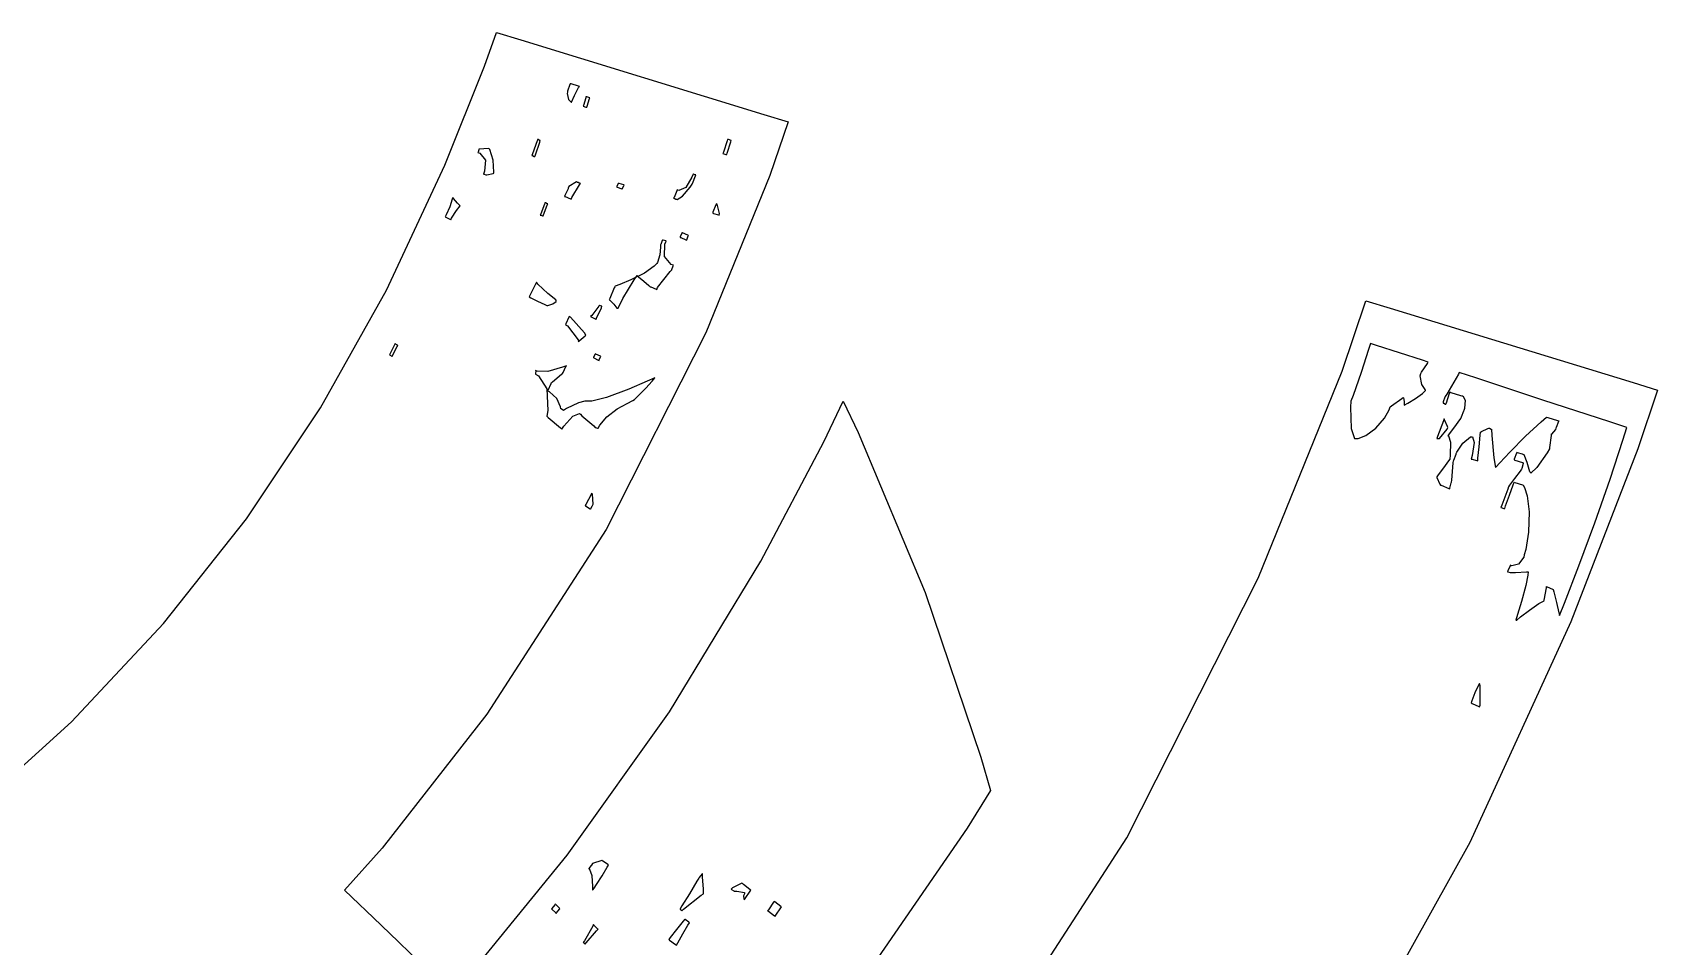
# Model space of a CAD drawing. Extents: x 46 to 308, y 59 to 295.
# Drawn here: x 219.4 to 281, y 119.9 to 154.6 of the extents above; entities that cross this region are included whole.
import ezdxf

# ---------------------------------------------------------------- set-up
doc = ezdxf.new("R2010")
doc.units = 0
doc.header["$MEASUREMENT"] = 0

msp = doc.modelspace()

# ---------------------------------------------------------------- linework, layer by layer
at = {"color": 7}
for points in [[(217.048, 124.938), (220.906, 128.443), (224.393, 132.167), (227.528, 136.124), (230.334, 140.328), (232.832, 144.792), (235.045, 149.528), (236.547, 153.283), (236.996, 154.553), (236.996, 154.553), (237.913, 154.27), (247.121, 151.448), (248.039, 151.165), (247.347, 149.137), (244.917, 143.171), (241.15, 135.727), (236.627, 128.728), (232.672, 123.656), (231.246, 122.061), (231.517, 121.801), (232.336, 121.018), (233.274, 120.117), (234.211, 119.209)], [(254.874, 114.791), (260.857, 124.041), (265.828, 133.882), (269.008, 141.726), (269.911, 144.392), (270.827, 144.111), (280.034, 141.288), (280.952, 141.005), (280.21, 138.783), (277.676, 132.221), (273.845, 123.865), (269.442, 115.944)], [(236.438, 119.417), (239.666, 123.392), (243.543, 128.822), (247.005, 134.523), (249.392, 139.044), (250.119, 140.582), (250.693, 139.401), (253.223, 133.342), (255.331, 127.106), (255.694, 125.835), (254.812, 124.416), (250.119, 117.595)]]:
    msp.add_lwpolyline(points, dxfattribs=at)
for points in [[(239.819, 151.907), (239.835, 151.916), (239.95, 152.167), (240.1, 152.472), (240.135, 152.506), (240.1, 152.516), (239.817, 152.604), (239.783, 152.612), (239.773, 152.586), (239.685, 152.33), (239.677, 152.294), (239.667, 152.242), (239.721, 152.009), (239.819, 151.907), (239.819, 151.907)], [(240.278, 151.765), (240.278, 151.765), (240.382, 151.73), (240.418, 151.73), (240.426, 151.766), (240.514, 152.049), (240.524, 152.083), (240.524, 152.083), (240.417, 152.117), (240.382, 152.117), (240.373, 152.073), (240.286, 151.792), (240.278, 151.765)], [(236.291, 150.001), (236.369, 149.975), (236.58, 149.716), (236.546, 149.295), (236.502, 149.189), (236.528, 149.189), (236.587, 149.155), (236.608, 149.155), (236.634, 149.164), (236.863, 149.217), (236.89, 149.225), (236.898, 149.261), (236.868, 149.71), (236.748, 150.125), (236.714, 150.143), (236.696, 150.152), (236.52, 150.143), (236.343, 150.134), (236.325, 150.143), (236.325, 150.108), (236.299, 150.019), (236.291, 150.001)], [(238.337, 149.895), (238.363, 149.895), (238.421, 149.86), (238.442, 149.86), (238.468, 149.922), (238.636, 150.399), (238.654, 150.46), (238.627, 150.46), (238.567, 150.496), (238.548, 150.496), (238.53, 150.443), (238.363, 149.957), (238.337, 149.895)], [(245.569, 149.967), (245.569, 149.967), (245.674, 149.931), (245.71, 149.931), (245.726, 149.984), (245.868, 150.408), (245.886, 150.46), (245.886, 150.46), (245.78, 150.496), (245.746, 150.496), (245.728, 150.443), (245.586, 150.02), (245.569, 149.967)], [(239.572, 148.343), (239.598, 148.335), (239.791, 148.247), (239.819, 148.237), (239.853, 148.299), (240.135, 148.776), (240.171, 148.836), (240.144, 148.836), (240.085, 148.872), (240.065, 148.872), (240.029, 148.89), (239.729, 148.714), (239.713, 148.66), (239.703, 148.634), (239.588, 148.379), (239.572, 148.343)], [(243.699, 148.273), (243.725, 148.273), (243.785, 148.237), (243.805, 148.237), (243.832, 148.229), (244.038, 148.349), (244.333, 148.697), (244.405, 148.802), (244.413, 148.838), (244.527, 149.12), (244.545, 149.155), (244.518, 149.155), (244.458, 149.189), (244.439, 149.189), (244.395, 149.067), (244.165, 148.679), (243.9, 148.573), (243.84, 148.59), (243.822, 148.555), (243.716, 148.308), (243.699, 148.273)], [(235.056, 147.567), (235.073, 147.559), (235.249, 147.471), (235.267, 147.461), (235.293, 147.515), (235.482, 147.806), (235.62, 147.99), (235.62, 147.99), (235.62, 147.99), (235.518, 148.083), (235.365, 148.263), (235.339, 148.307), (235.321, 148.237), (235.223, 147.952), (235.09, 147.647), (235.056, 147.567)], [(241.547, 148.696), (241.563, 148.688), (241.741, 148.635), (241.759, 148.626), (241.767, 148.644), (241.82, 148.758), (241.829, 148.766), (241.811, 148.776), (241.635, 148.828), (241.617, 148.836), (241.607, 148.828), (241.555, 148.714), (241.547, 148.696)], [(238.654, 147.638), (238.68, 147.638), (238.74, 147.602), (238.76, 147.602), (238.777, 147.646), (238.919, 148.016), (238.937, 148.06), (238.909, 148.06), (238.85, 148.096), (238.831, 148.096), (238.813, 148.052), (238.671, 147.682), (238.654, 147.638)], [(245.181, 147.708), (245.207, 147.7), (245.4, 147.647), (245.427, 147.638), (245.444, 147.691), (245.356, 148.044), (245.321, 148.06), (245.303, 148.026), (245.189, 147.744), (245.181, 147.708)], [(241.264, 144.427), (241.282, 144.418), (241.432, 144.256), (241.547, 144.11), (241.547, 144.11), (241.603, 144.11), (241.776, 144.476), (242.208, 145.178), (242.322, 145.344), (242.375, 145.3), (242.569, 145.133), (242.763, 144.966), (242.817, 144.921), (242.843, 144.913), (243.036, 144.825), (243.064, 144.815), (243.09, 144.887), (243.567, 145.504), (243.629, 145.557), (243.637, 145.574), (243.689, 145.715), (243.699, 145.733), (243.611, 145.769), (243.359, 146.072), (243.373, 146.535), (243.417, 146.649), (243.407, 146.659), (243.308, 146.685), (243.276, 146.685), (243.266, 146.669), (243.213, 146.527), (243.204, 146.509), (243.204, 146.415), (243.173, 146.13), (243.09, 145.839), (243.064, 145.803), (242.963, 145.697), (242.597, 145.438), (242.084, 145.178), (241.664, 145.01), (241.485, 144.939), (241.476, 144.921), (241.449, 144.877), (241.282, 144.48), (241.264, 144.427)], [(243.946, 146.792), (243.972, 146.783), (244.165, 146.695), (244.192, 146.685), (244.201, 146.703), (244.253, 146.845), (244.263, 146.862), (244.237, 146.871), (244.042, 146.959), (244.016, 146.968), (244.007, 146.95), (243.954, 146.809), (243.946, 146.792)], [(238.231, 144.533), (238.292, 144.498), (238.552, 144.374), (238.829, 144.252), (238.901, 144.216), (238.935, 144.207), (239.13, 144.278), (239.254, 144.365), (239.254, 144.392), (239.244, 144.42), (238.937, 144.666), (238.558, 145.019), (238.514, 145.098), (238.486, 145.045), (238.257, 144.587), (238.231, 144.533)], [(240.558, 143.793), (240.585, 143.784), (240.753, 143.696), (240.771, 143.687), (240.787, 143.731), (240.965, 144.128), (240.983, 144.18), (240.973, 144.19), (240.9, 144.216), (240.877, 144.216), (240.867, 144.19), (240.603, 143.837), (240.558, 143.793)], [(239.606, 143.474), (239.677, 143.44), (240.091, 142.911), (240.101, 142.839), (240.127, 142.867), (240.356, 143.061), (240.382, 143.087), (240.328, 143.176), (239.801, 143.766), (239.748, 143.793), (239.739, 143.766), (239.623, 143.51), (239.606, 143.474)], [(232.94, 142.346), (232.948, 142.338), (233.036, 142.285), (233.046, 142.276), (233.062, 142.32), (233.238, 142.655), (233.256, 142.699), (233.247, 142.708), (233.159, 142.761), (233.15, 142.769), (233.132, 142.725), (232.966, 142.39), (232.94, 142.346)], [(269.522, 139.171), (269.619, 139.171), (269.91, 139.28), (270.293, 139.56), (270.618, 139.945), (270.792, 140.26), (270.827, 140.37), (270.88, 140.406), (271.278, 140.688), (271.322, 140.722), (271.338, 140.714), (271.365, 140.57), (271.356, 140.442), (271.356, 140.442), (271.365, 140.433), (271.502, 140.505), (271.789, 140.684), (272.06, 140.883), (272.174, 140.993), (272.168, 141.005), (272.159, 141.023), (272.026, 141.217), (271.964, 141.552), (271.992, 141.64), (272.018, 141.684), (272.247, 142.019), (272.274, 142.063), (272.054, 142.135), (271.18, 142.416), (270.308, 142.699), (270.087, 142.769), (270.015, 142.548), (269.729, 141.676), (269.425, 140.802), (269.346, 140.582), (269.328, 140.361), (269.354, 139.546), (269.48, 139.171), (269.522, 139.171)], [(240.665, 142.24), (240.681, 142.232), (240.85, 142.143), (240.877, 142.133), (240.885, 142.151), (240.938, 142.267), (240.947, 142.276), (240.929, 142.285), (240.761, 142.373), (240.735, 142.382), (240.725, 142.364), (240.673, 142.25), (240.665, 142.24)], [(238.478, 141.604), (238.583, 141.552), (238.901, 141.05), (238.935, 140.229), (238.901, 140.017), (238.953, 139.965), (239.412, 139.577), (239.466, 139.524), (239.544, 139.639), (239.883, 140.018), (240.135, 140.115), (240.171, 140.089), (240.224, 140.036), (240.681, 139.648), (240.735, 139.594), (240.743, 139.586), (240.816, 139.56), (240.841, 139.56), (240.902, 139.678), (241.169, 139.988), (241.569, 140.291), (241.946, 140.502), (242.156, 140.608), (242.218, 140.652), (242.244, 140.67), (242.383, 140.809), (242.645, 141.085), (242.886, 141.348), (242.994, 141.464), (242.994, 141.464), (242.994, 141.464), (242.704, 141.341), (242.01, 141.037), (241.162, 140.725), (240.604, 140.582), (240.418, 140.582), (240.337, 140.582), (240.096, 140.525), (239.641, 140.309), (239.536, 140.229), (239.527, 140.239), (239.438, 140.291), (239.43, 140.299), (239.42, 140.371), (239.276, 140.688), (239.007, 140.936), (238.937, 140.971), (238.953, 141.006), (239.068, 141.253), (239.077, 141.288), (239.121, 141.323), (239.456, 141.606), (239.5, 141.64), (239.518, 141.668), (239.624, 141.897), (239.642, 141.923), (239.5, 141.87), (238.94, 141.716), (238.538, 141.72), (238.478, 141.746), (238.486, 141.738), (238.478, 141.639), (238.478, 141.604)], [(272.838, 140.512), (272.864, 140.512), (272.923, 140.476), (272.944, 140.476), (272.96, 140.52), (273.076, 140.891), (273.086, 140.935), (273.13, 140.918), (273.499, 140.804), (273.543, 140.794), (273.578, 140.786), (273.672, 140.618), (273.641, 140.309), (273.615, 140.229), (273.605, 140.203), (273.517, 139.974), (273.509, 139.947), (273.455, 139.876), (273.261, 139.612), (273.067, 139.349), (273.014, 139.277), (273.04, 139.269), (273.116, 139.034), (273.102, 138.537), (273.086, 138.395), (273.042, 138.325), (272.852, 138.06), (272.644, 137.796), (272.591, 137.724), (272.6, 137.69), (272.715, 137.443), (272.733, 137.407), (272.767, 137.399), (273.05, 137.284), (273.086, 137.267), (273.094, 137.293), (273.146, 137.487), (273.156, 137.513), (273.164, 137.593), (273.217, 138.246), (273.226, 138.325), (273.235, 138.351), (273.323, 138.58), (273.333, 138.606), (273.349, 138.66), (273.578, 138.99), (273.878, 139.233), (273.932, 139.241), (273.95, 139.241), (274.006, 139.017), (273.94, 138.527), (273.896, 138.395), (273.922, 138.387), (274.116, 138.334), (274.144, 138.325), (274.152, 138.431), (274.197, 138.858), (274.239, 139.303), (274.249, 139.417), (274.283, 139.435), (274.531, 139.551), (274.567, 139.56), (274.593, 139.56), (274.653, 139.524), (274.673, 139.524), (274.682, 139.287), (274.756, 138.443), (274.814, 138.077), (274.814, 138.077), (274.83, 138.086), (274.978, 138.246), (275.36, 138.66), (275.955, 139.259), (276.549, 139.809), (276.754, 139.983), (276.798, 139.966), (277.169, 139.85), (277.213, 139.84), (277.203, 139.814), (277.115, 139.586), (277.107, 139.56), (277.089, 139.515), (276.944, 139.34), (276.931, 139.347), (276.921, 139.287), (276.868, 138.836), (276.86, 138.782), (276.772, 138.624), (276.388, 138.074), (276.156, 137.864), (276.155, 137.866), (276.119, 137.91), (276.013, 138.259), (275.907, 138.555), (275.872, 138.571), (275.845, 138.581), (275.652, 138.634), (275.626, 138.642), (275.616, 138.616), (275.528, 138.387), (275.519, 138.359), (275.554, 138.351), (275.836, 138.263), (275.872, 138.253), (275.863, 138.227), (275.81, 138.034), (275.802, 138.006), (275.748, 137.936), (275.54, 137.659), (275.351, 137.399), (275.307, 137.337), (275.281, 137.258), (275.052, 136.641), (275.026, 136.561), (275.034, 136.553), (275.134, 136.525), (275.167, 136.525), (275.201, 136.623), (275.343, 137.02), (275.483, 137.416), (275.519, 137.513), (275.554, 137.505), (275.836, 137.416), (275.872, 137.407), (275.922, 137.315), (276.012, 136.999), (276.088, 136.388), (276.065, 135.626), (275.963, 134.973), (275.908, 134.761), (275.89, 134.682), (275.694, 134.41), (275.431, 134.346), (275.379, 134.372), (275.369, 134.346), (275.281, 134.153), (275.273, 134.126), (275.281, 134.118), (275.38, 134.092), (275.413, 134.092), (275.572, 134.092), (275.987, 134.118), (276.049, 134.126), (276.04, 133.995), (275.962, 133.602), (275.805, 132.999), (275.656, 132.5), (275.59, 132.292), (275.59, 132.292), (275.631, 132.292), (275.759, 132.413), (276.105, 132.672), (276.458, 132.917), (276.634, 133.011), (276.648, 132.997), (276.656, 133.051), (276.745, 133.51), (276.754, 133.562), (276.78, 133.554), (276.973, 133.466), (277.001, 133.456), (277.027, 133.36), (277.124, 132.963), (277.221, 132.566), (277.247, 132.468), (277.431, 132.937), (277.977, 134.346), (278.584, 135.978), (279.158, 137.637), (279.634, 139.105), (279.789, 139.594), (279.153, 139.798), (276.612, 140.622), (274.072, 141.465), (273.439, 141.676), (273.421, 141.614), (272.98, 140.847), (272.91, 140.758), (272.9, 140.732), (272.838, 140.567), (272.838, 140.512)], [(272.591, 139.171), (272.696, 139.171), (272.988, 139.524), (273.014, 139.594), (272.996, 139.63), (272.882, 139.878), (272.874, 139.912), (272.846, 139.842), (272.617, 139.251), (272.591, 139.171)], [(240.348, 136.631), (240.364, 136.623), (240.541, 136.507), (240.558, 136.489), (240.567, 136.507), (240.621, 136.615), (240.63, 136.631), (240.657, 136.685), (240.629, 137.064), (240.594, 137.09), (240.576, 137.046), (240.374, 136.675), (240.348, 136.631)], [(273.896, 129.153), (273.931, 129.135), (274.187, 129.02), (274.215, 129.01), (274.241, 129.073), (274.241, 129.804), (274.215, 129.892), (274.179, 129.822), (274.041, 129.536), (273.922, 129.232), (273.896, 129.153)], [(240.488, 122.873), (240.514, 122.856), (240.599, 122.614), (240.63, 122.2), (240.63, 122.061), (240.639, 122.079), (240.725, 122.185), (240.735, 122.202), (240.787, 122.282), (240.996, 122.608), (241.186, 122.935), (241.23, 123.013), (241.212, 123.031), (241.044, 123.147), (241.017, 123.155), (240.982, 123.182), (240.629, 123.067), (240.594, 123.013), (240.585, 122.997), (240.497, 122.882), (240.488, 122.873)], [(243.946, 121.356), (243.954, 121.347), (244.007, 121.295), (244.016, 121.285), (244.069, 121.347), (244.74, 121.877), (244.828, 121.921), (244.828, 122.115), (244.792, 122.552), (244.792, 122.696), (244.782, 122.68), (244.668, 122.538), (244.651, 122.52), (244.58, 122.397), (244.299, 121.925), (244.016, 121.471), (243.946, 121.356)], [(245.886, 122.097), (245.894, 122.089), (245.982, 122.035), (245.992, 122.025), (246.089, 122.025), (246.379, 121.973), (246.379, 121.955), (246.379, 121.929), (246.352, 121.846), (246.362, 121.726), (246.379, 121.708), (246.406, 121.744), (246.6, 122.027), (246.628, 122.061), (246.592, 122.089), (246.344, 122.282), (246.309, 122.308), (246.282, 122.326), (245.93, 122.151), (245.886, 122.097)], [(239.077, 121.356), (239.094, 121.339), (239.236, 121.197), (239.254, 121.179), (239.27, 121.197), (239.378, 121.339), (239.396, 121.356), (239.378, 121.374), (239.236, 121.515), (239.219, 121.532), (239.209, 121.506), (239.094, 121.365), (239.077, 121.356)], [(247.261, 121.285), (247.288, 121.269), (247.516, 121.091), (247.544, 121.073), (247.57, 121.109), (247.764, 121.392), (247.79, 121.426), (247.764, 121.444), (247.536, 121.622), (247.51, 121.638), (247.482, 121.604), (247.288, 121.321), (247.261, 121.285)], [(240.278, 120.085), (240.286, 120.077), (240.338, 120.025), (240.348, 120.015), (240.392, 120.069), (240.787, 120.527), (240.841, 120.58), (240.823, 120.598), (240.681, 120.74), (240.665, 120.756), (240.647, 120.704), (240.322, 120.139), (240.278, 120.085)], [(243.523, 120.191), (243.549, 120.165), (243.778, 119.998), (243.805, 119.98), (243.858, 120.069), (244.051, 120.403), (244.245, 120.738), (244.299, 120.826), (244.281, 120.844), (244.139, 120.951), (244.122, 120.967), (244.06, 120.888), (243.808, 120.567), (243.575, 120.263), (243.523, 120.191)]]:
    msp.add_lwpolyline(points, close=True, dxfattribs=at)

doc.saveas('drawing.dxf')
